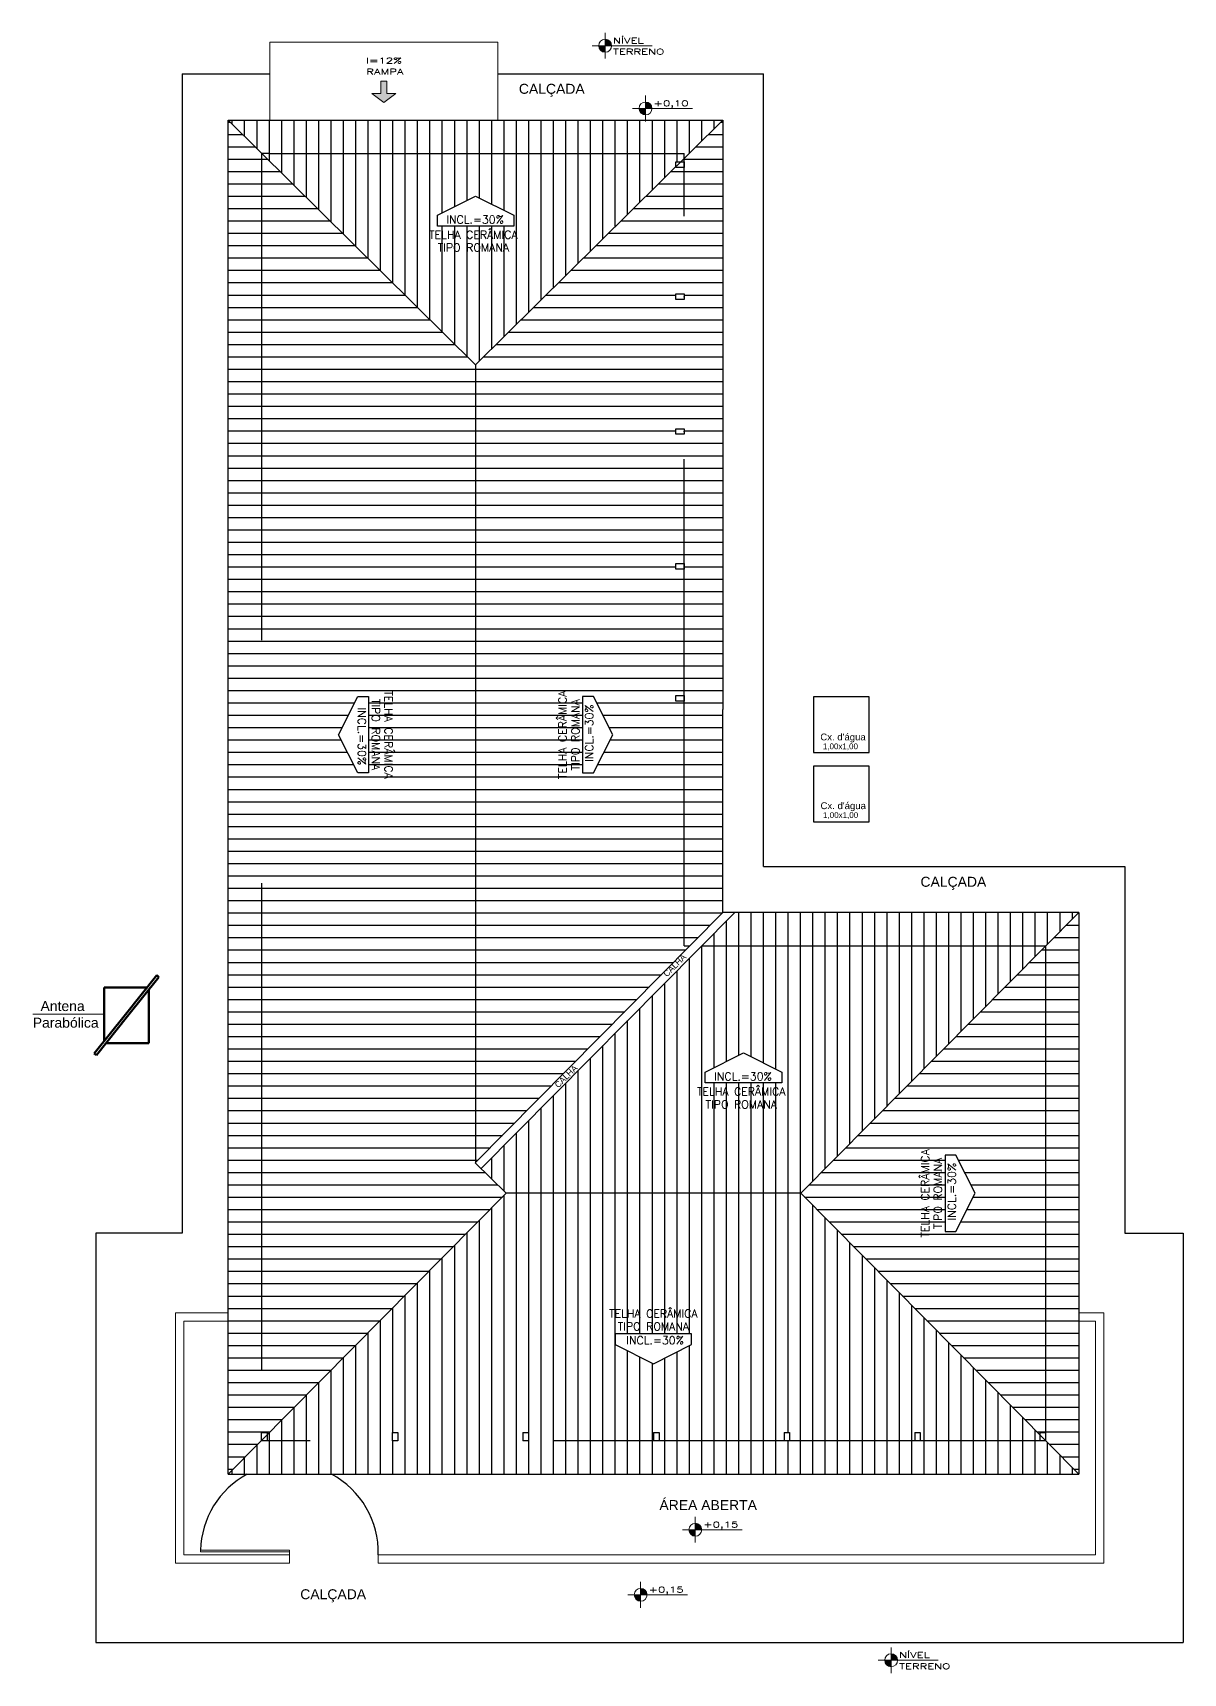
# Model space of a CAD drawing. Extents: x 200.4 to 267.3, y 143.9 to 174.2.
# Drawn here: x 246.58 to 267.28, y 144.73 to 174.23 of the extents above; entities that cross this region are included whole.
import ezdxf
from ezdxf.enums import TextEntityAlignment as Align

# ---------------------------------------------------------------- set-up
doc = ezdxf.new("R2010")
doc.units = 0
doc.header["$LTSCALE"] = 35
doc.linetypes.add('HIDDEN', pattern=[0.375, 0.25, -0.125])
for name, color, linetype in [('01', 1, 'CONTINUOUS'), ('AF-Conexões_detalhe', 9, 'CONTINUOUS'), ('ALVENARIA', 6, 'CONTINUOUS'), ('ALVNARIA', 3, 'HIDDEN')]:
    doc.layers.add(name, color=color, linetype=linetype)
for name, color, linetype, lineweight in [('COTAS', 1, 'CONTINUOUS', 5), ('ESQUADRIAS', 2, 'CONTINUOUS', 18), ('PAREDE', 5, 'CONTINUOUS', 50), ('TEXTO', 2, 'CONTINUOUS', 13)]:
    doc.layers.add(name, color=color, linetype=linetype, lineweight=lineweight)
doc.styles.add('ARQ_COTAS_50', font='romans.shx', dxfattribs={"width": 1.5})
doc.styles.add('ROMANS', font='romans.shx')
doc.styles.get("Standard").update_dxf_attribs({"font": 'ISOCP'})
pattern_1 = [(0, (102.15454, -473.01003), (0, 0.22225), [])]
pattern_2 = [(90, (102.15454, -473.01003), (-0.22225, 1e-17), [])]

msp = doc.modelspace()

# ---------------------------------------------------------------- hatches: boundary and pattern name
at = {"layer": 'ALVENARIA'}
h = msp.add_hatch(dxfattribs=at)
h.set_pattern_fill('LINE', color=256, scale=0.07, angle=90, style=0)
h.set_pattern_definition(pattern_2)
h.paths.add_polyline_path([(258.15, 171.82), (258.15, 171.91), (258.242, 171.91), (258.3, 171.968), (258.3, 172.06), (250.85, 172.06), (250.707, 172.06), (254.55, 168.26)])
h.paths.add_polyline_path([(255.237, 170.949), (255.237, 170.753), (253.863, 170.753), (253.863, 170.949), (254.55, 171.295)], flags=16)
h.paths.add_polyline_path([(259, 172.66), (250.1, 172.66), (250.707, 172.06), (250.85, 172.06), (258.3, 172.06), (258.3, 171.968)])
h.paths.add_polyline_path([(253.953, 170.763), (255.128, 170.763), (255.128, 170.979), (253.953, 170.979)], flags=8)
h.paths.add_polyline_path([(253.751, 170.261), (255.269, 170.261), (255.269, 170.477), (253.751, 170.477)], flags=24)
h.paths.add_polyline_path([(253.572, 170.485), (255.447, 170.485), (255.447, 170.742), (253.572, 170.742)], flags=24)
h = msp.add_hatch(dxfattribs=at)
h.set_pattern_fill('LINE', color=256, scale=0.07, style=0)
h.set_pattern_definition(pattern_1)
h.paths.add_polyline_path([(250.7, 172.067), (250.1, 172.66), (250.1, 148.31), (250.7, 148.916), (250.7, 149.06)])
h.paths.add_polyline_path([(254.55, 168.26), (250.707, 172.06), (250.7, 172.06), (250.7, 149.06), (250.8, 149.06), (250.8, 149.017), (255.1, 153.36), (254.545, 153.91), (254.55, 153.916)])
h.paths.add_polyline_path([(252.429, 162.295), (252.625, 162.295), (252.625, 160.921), (252.429, 160.921), (252.084, 161.608)], flags=16)
h.paths.add_polyline_path([(258.3, 167.01), (258.15, 167.01), (258.15, 167.11), (258.3, 167.11), (258.3, 169.435), (258.15, 169.435), (258.15, 169.535), (258.3, 169.535), (258.3, 171.81), (258.141, 171.81), (254.55, 168.26), (254.55, 153.916), (258.406, 157.81), (258.3, 157.81), (258.3, 162.21), (258.15, 162.21), (258.15, 162.31), (258.3, 162.31), (258.3, 164.585), (258.15, 164.585), (258.15, 164.685), (258.3, 164.685)])
h.paths.add_polyline_path([(256.671, 162.295), (257.017, 161.608), (256.671, 160.921), (256.475, 160.921), (256.475, 162.295)], flags=16)
h.paths.add_polyline_path([(259, 172.66), (258.3, 171.968), (258.3, 157.81), (258.406, 157.81), (259, 158.41), (259, 162.06)])
h.paths.add_polyline_path([(252.871, 162.547), (252.871, 160.673), (253.128, 160.673), (253.128, 162.547)], flags=24)
h.paths.add_polyline_path([(252.647, 162.369), (252.647, 160.851), (252.863, 160.851), (252.863, 162.369)], flags=24)
h.paths.add_polyline_path([(252.398, 162.167), (252.398, 160.991), (252.613, 160.991), (252.613, 162.167)], flags=8)
h.paths.add_polyline_path([(256.703, 161.049), (256.703, 162.224), (256.487, 162.224), (256.487, 161.049)], flags=8)
h.paths.add_polyline_path([(256.454, 160.846), (256.454, 162.364), (256.238, 162.364), (256.238, 160.846)], flags=24)
h.paths.add_polyline_path([(256.229, 160.668), (256.229, 162.542), (255.972, 162.542), (255.972, 160.668)], flags=24)
h.paths.add_polyline_path([(255.923, 155.323), (256.314, 155.709), (256.43, 155.591), (256.039, 155.205)], flags=24)
h.paths.add_polyline_path([(257.877, 157.32), (258.268, 157.706), (258.384, 157.589), (257.993, 157.202)], flags=24)
h = msp.add_hatch(dxfattribs=at)
h.set_pattern_fill('LINE', color=256, scale=0.07, angle=90, style=0)
h.set_pattern_definition(pattern_2)
h.paths.add_polyline_path([(258.617, 157.81), (254.651, 153.805), (255.1, 153.36), (260.4, 153.36), (264.8, 157.804), (264.8, 157.81)])
h.paths.add_polyline_path([(260.057, 155.54), (260.057, 155.344), (258.682, 155.344), (258.682, 155.54), (259.369, 155.885)], flags=16)
h.paths.add_polyline_path([(259.211, 158.41), (258.617, 157.81), (264.806, 157.81), (265.4, 158.41)])
h.paths.add_polyline_path([(260.4, 153.36), (255.1, 153.36), (250.8, 149.017), (250.8, 148.91), (253.05, 148.91), (253.05, 149.06), (253.15, 149.06), (253.15, 148.91), (255.4, 148.91), (255.4, 149.06), (255.5, 149.06), (255.5, 148.91), (257.75, 148.91), (257.75, 149.06), (257.85, 149.06), (257.85, 148.91), (260.1, 148.91), (260.1, 149.06), (260.2, 149.06), (260.2, 148.91), (262.45, 148.91), (262.45, 149.06), (262.55, 149.06), (262.55, 148.91), (264.7, 148.91), (264.7, 149.017)])
h.paths.add_polyline_path([(258.437, 150.835), (258.437, 150.64), (257.75, 150.294), (257.063, 150.64), (257.063, 150.835)], flags=16)
h.paths.add_polyline_path([(250.694, 148.91), (250.1, 148.31), (265.4, 148.31), (264.806, 148.91), (264.7, 148.91)])
h.paths.add_polyline_path([(258.772, 155.354), (259.947, 155.354), (259.947, 155.57), (258.772, 155.57)], flags=8)
h.paths.add_polyline_path([(258.392, 155.075), (260.266, 155.075), (260.266, 155.332), (258.392, 155.332)], flags=24)
h.paths.add_polyline_path([(258.57, 154.851), (260.088, 154.851), (260.088, 155.067), (258.57, 155.067)], flags=24)
h.paths.add_polyline_path([(255.923, 155.323), (256.314, 155.709), (256.43, 155.591), (256.039, 155.205)], flags=25)
h.paths.add_polyline_path([(257.191, 150.608), (258.366, 150.608), (258.366, 150.824), (257.191, 150.824)], flags=8)
h.paths.add_polyline_path([(256.989, 150.857), (258.507, 150.857), (258.507, 151.073), (256.989, 151.073)], flags=24)
h.paths.add_polyline_path([(256.811, 151.081), (258.685, 151.081), (258.685, 151.338), (256.811, 151.338)], flags=24)
h = msp.add_hatch(dxfattribs=at)
h.set_pattern_fill('LINE', color=256, scale=0.07, style=0)
h.set_pattern_definition(pattern_1)
h.paths.add_polyline_path([(264.8, 157.804), (260.4, 153.36), (264.7, 149.017), (264.7, 149.06), (264.8, 149.06)])
h.paths.add_polyline_path([(263.192, 154.048), (263.538, 153.36), (263.192, 152.673), (262.996, 152.673), (262.996, 154.048)], flags=16)
h.paths.add_polyline_path([(265.4, 158.41), (264.8, 157.804), (264.8, 149.06), (264.8, 148.916), (265.4, 148.31)])
h.paths.add_polyline_path([(263.224, 152.801), (263.224, 153.977), (263.008, 153.977), (263.008, 152.801)], flags=8)
h.paths.add_polyline_path([(262.975, 152.599), (262.975, 154.117), (262.759, 154.117), (262.759, 152.599)], flags=24)
h.paths.add_polyline_path([(262.751, 152.421), (262.751, 154.295), (262.494, 154.295), (262.494, 152.421)], flags=24)
at = {"layer": 'TEXTO', "lineweight": -2}
h = msp.add_hatch(color=256, dxfattribs=at)
h.paths.add_polyline_path([(256.881, 174.114), (256.881, 173.998), (256.997, 173.998, 0.414214)])
h.paths.add_polyline_path([(256.881, 173.998), (256.765, 173.998, 0.414214), (256.881, 173.882)])
at = {"layer": 'TEXTO'}
msp.add_hatch(color=256, dxfattribs=at).paths.add_polyline_path([(252.953, 173.363), (252.848, 173.363), (252.848, 173.137), (252.682, 173.137), (252.9, 172.98), (253.118, 173.137), (252.953, 173.137)])
at = {"layer": 'TEXTO', "lineweight": -2}
h = msp.add_hatch(color=256, dxfattribs=at)
h.paths.add_polyline_path([(257.607, 172.986), (257.607, 172.87), (257.723, 172.87, 0.414214)])
h.paths.add_polyline_path([(257.607, 172.87), (257.491, 172.87, 0.414214), (257.607, 172.754)])
h = msp.add_hatch(color=256, dxfattribs=at)
h.paths.add_polyline_path([(258.503, 147.426), (258.503, 147.309), (258.619, 147.309, 0.414214)])
h.paths.add_polyline_path([(258.503, 147.309), (258.387, 147.309, 0.414214), (258.503, 147.193)])
h = msp.add_hatch(color=256, dxfattribs=at)
h.paths.add_polyline_path([(257.519, 146.255), (257.519, 146.139), (257.635, 146.139, 0.414214)])
h.paths.add_polyline_path([(257.519, 146.139), (257.403, 146.139, 0.414214), (257.519, 146.023)])
h = msp.add_hatch(color=256, dxfattribs=at)
h.paths.add_polyline_path([(262.026, 145.078), (262.026, 144.962), (262.142, 144.962, 0.414214)])
h.paths.add_polyline_path([(262.026, 144.962), (261.91, 144.962, 0.414214), (262.026, 144.846)])

# ---------------------------------------------------------------- linework, layer by layer
at = {"layer": '01'}
for start, end in [(118.2398, 178.5679), (358.5679, 61.7602)]:
    msp.add_arc((251.2, 146.9), 1.6, start, end, dxfattribs=at)
at = {"layer": 'AF-Conexões_detalhe'}
for p, q in [((249.27, 173.49), (250.85, 173.49)), ((249.27, 173.49), (249.27, 152.64)), ((254.95, 173.49), (259.73, 173.49)), ((259.73, 159.24), (259.73, 173.49)), ((259.73, 159.24), (266.23, 159.24)), ((266.23, 159.24), (266.23, 152.64)), ((259, 158.41), (254.545, 153.91)), ((259.211, 158.41), (254.651, 153.805)), ((249.27, 152.64), (247.72, 152.64)), ((247.72, 152.64), (247.72, 145.28)), ((266.23, 152.64), (267.28, 152.64)), ((267.28, 152.64), (267.28, 145.28)), ((247.72, 145.28), (267.28, 145.28))]:
    msp.add_line(p, q, dxfattribs=at)
at = {"layer": 'ALVENARIA', "linetype": 'Continuous'}
for p, q in [((254.55, 168.26), (250.1, 172.66)), ((250.1, 148.31), (250.1, 172.66)), ((250.1, 172.66), (259, 172.66)), ((254.55, 168.26), (259, 172.66)), ((259, 172.66), (259, 162.06)), ((254.55, 168.26), (254.55, 153.916)), ((259, 158.41), (259, 162.06)), ((265.4, 158.41), (259, 158.41)), ((265.4, 158.41), (260.4, 153.36)), ((265.4, 158.41), (265.4, 148.31)), ((255.1, 153.36), (254.545, 153.91)), ((255.1, 153.36), (250.1, 148.31)), ((260.4, 153.36), (255.1, 153.36)), ((260.4, 153.36), (265.4, 148.31)), ((250.1, 148.31), (265.4, 148.31))]:
    msp.add_line(p, q, dxfattribs=at)
at = {"layer": 'ALVENARIA', "color": 6}
for points in [[(253.863, 170.753), (253.863, 170.949), (254.55, 171.295), (255.237, 170.949), (255.237, 170.753), (253.863, 170.753)], [(252.625, 160.921), (252.429, 160.921), (252.084, 161.608), (252.429, 162.295), (252.625, 162.295), (252.625, 160.921)], [(256.475, 160.921), (256.671, 160.921), (257.017, 161.608), (256.671, 162.295), (256.475, 162.295), (256.475, 160.921)], [(258.682, 155.344), (258.682, 155.54), (259.369, 155.885), (260.057, 155.54), (260.057, 155.344), (258.682, 155.344)], [(262.996, 152.673), (263.192, 152.673), (263.538, 153.36), (263.192, 154.048), (262.996, 154.048), (262.996, 152.673)], [(257.063, 150.835), (257.063, 150.64), (257.75, 150.294), (258.437, 150.64), (258.437, 150.835), (257.063, 150.835)]]:
    msp.add_lwpolyline(points, dxfattribs=at)
at = {"layer": 'ALVNARIA', "linetype": 'HIDDEN'}
for p, q in [((250.85, 172.06), (250.7, 172.06)), ((250.7, 172.06), (250.7, 149.06)), ((250.85, 172.06), (258.3, 172.06)), ((258.3, 157.81), (258.3, 172.06)), ((258.15, 171.91), (258.3, 171.91)), ((258.15, 171.81), (258.15, 171.91)), ((258.3, 171.81), (258.15, 171.81)), ((258.3, 171.91), (258.3, 171.81)), ((258.15, 169.435), (258.15, 169.535)), ((258.15, 169.535), (258.3, 169.535)), ((258.3, 169.435), (258.15, 169.435)), ((258.3, 169.535), (258.3, 169.435)), ((258.15, 167.01), (258.15, 167.11)), ((258.15, 167.11), (258.3, 167.11)), ((258.3, 167.01), (258.15, 167.01)), ((258.3, 167.11), (258.3, 167.01)), ((258.15, 164.585), (258.15, 164.685)), ((258.15, 164.685), (258.3, 164.685)), ((258.3, 164.685), (258.3, 164.585)), ((258.3, 164.585), (258.15, 164.585)), ((258.15, 162.31), (258.3, 162.31)), ((258.15, 162.21), (258.15, 162.31)), ((258.15, 162.21), (258.15, 162.31)), ((258.15, 162.31), (258.3, 162.31)), ((258.3, 162.31), (258.3, 162.21)), ((258.3, 162.31), (258.3, 162.21)), ((260.63, 162.29), (260.63, 161.29)), ((261.63, 162.29), (260.63, 162.29)), ((261.63, 161.29), (261.63, 162.29)), ((258.3, 162.21), (258.15, 162.21)), ((258.3, 162.21), (258.15, 162.21)), ((260.63, 161.29), (261.63, 161.29)), ((261.63, 161.04), (260.63, 161.04)), ((260.63, 161.04), (260.63, 160.04)), ((261.63, 160.04), (261.63, 161.04)), ((260.63, 160.04), (261.63, 160.04)), ((258.3, 157.81), (258.406, 157.81)), ((258.617, 157.81), (264.8, 157.81)), ((264.8, 157.81), (264.8, 149.06)), ((250.7, 148.91), (250.7, 149.06)), ((250.7, 149.06), (250.8, 149.06)), ((250.8, 149.06), (250.8, 148.91)), ((253.05, 149.06), (253.05, 148.91)), ((253.05, 149.06), (253.15, 149.06)), ((253.15, 149.06), (253.15, 148.91)), ((255.4, 149.06), (255.4, 148.91)), ((255.4, 149.06), (255.5, 149.06)), ((255.5, 149.06), (255.5, 148.91)), ((257.75, 149.06), (257.75, 148.91)), ((257.75, 149.06), (257.85, 149.06)), ((257.85, 149.06), (257.85, 148.91)), ((260.1, 149.06), (260.1, 148.91)), ((260.1, 149.06), (260.2, 149.06)), ((260.2, 149.06), (260.2, 148.91)), ((262.45, 149.06), (262.45, 148.91)), ((262.45, 149.06), (262.55, 149.06)), ((262.55, 149.06), (262.55, 148.91)), ((264.7, 149.06), (264.8, 149.06)), ((264.7, 149.06), (264.7, 148.91)), ((264.8, 149.06), (264.8, 148.91)), ((264.7, 148.91), (250.7, 148.91)), ((250.8, 148.91), (250.7, 148.91)), ((253.15, 148.91), (253.05, 148.91)), ((255.5, 148.91), (255.4, 148.91)), ((257.85, 148.91), (257.75, 148.91)), ((260.2, 148.91), (260.1, 148.91)), ((262.55, 148.91), (262.45, 148.91)), ((264.8, 148.91), (264.7, 148.91))]:
    msp.add_line(p, q, dxfattribs=at)
for p in [(258.3, 171.86), (258.3, 169.485), (258.3, 167.06), (258.3, 164.635)]:
    msp.add_point(p, dxfattribs=at)
at = {"layer": 'COTAS'}
for p, q in [((250.85, 172.66), (250.85, 174.06)), ((254.95, 174.06), (250.85, 174.06)), ((254.95, 172.66), (254.95, 174.06))]:
    msp.add_line(p, q, dxfattribs=at)
at = {"layer": 'ESQUADRIAS'}
for p, q in [((252.848, 173.137), (252.848, 173.363)), ((252.953, 173.363), (252.848, 173.363)), ((252.953, 173.137), (252.953, 173.363)), ((252.9, 172.98), (252.682, 173.137)), ((252.848, 173.137), (252.682, 173.137)), ((253.118, 173.137), (252.9, 172.98)), ((253.118, 173.137), (252.953, 173.137)), ((249.6, 146.91), (249.6, 146.94))]:
    msp.add_line(p, q, dxfattribs=at)
at = {"layer": 'PAREDE'}
for p, q in [((248.251, 156.578), (248.813, 157.28)), ((248.29, 156.546), (248.852, 157.249)), ((248.813, 157.28), (248.852, 157.249)), ((248.638, 157.062), (247.87, 157.062)), ((247.87, 157.062), (247.87, 156.102)), ((248.67, 157.022), (248.67, 156.062)), ((248.251, 156.578), (247.688, 155.875)), ((248.29, 156.546), (247.728, 155.844)), ((247.902, 156.062), (248.67, 156.062)), ((247.688, 155.875), (247.728, 155.844))]:
    msp.add_line(p, q, dxfattribs=at)
at = {"layer": 'TEXTO', "ltscale": 0.01}
for p, q in [((246.584, 156.582), (247.87, 156.582)), ((249.15, 151.21), (249.15, 146.71)), ((250.1, 151.21), (249.15, 151.21)), ((249.3, 151.06), (249.3, 146.86)), ((250.1, 151.06), (249.3, 151.06)), ((265.4, 151.21), (265.85, 151.21)), ((265.4, 151.06), (265.7, 151.06)), ((265.7, 151.06), (265.7, 146.86)), ((265.85, 151.21), (265.85, 146.71)), ((249.6, 146.94), (251.2, 146.94)), ((251.2, 146.94), (251.2, 146.91)), ((249.15, 146.71), (251.2, 146.71)), ((249.3, 146.86), (251.2, 146.86)), ((251.2, 146.91), (249.6, 146.91)), ((251.2, 146.86), (251.2, 146.91)), ((251.2, 146.86), (251.2, 146.71)), ((252.8, 146.86), (252.8, 146.71)), ((252.8, 146.86), (265.7, 146.86)), ((252.8, 146.71), (265.85, 146.71))]:
    msp.add_line(p, q, dxfattribs=at)
at = {"layer": 'TEXTO'}
for points in [[(256.881, 174.231), (256.881, 173.766)], [(256.649, 173.998), (257.726, 173.998)], [(257.607, 173.102), (257.607, 172.638)], [(257.375, 172.87), (258.452, 172.87)], [(258.503, 147.542), (258.503, 147.077)], [(258.271, 147.309), (259.348, 147.309)], [(257.519, 146.371), (257.519, 145.906)], [(257.287, 146.139), (258.364, 146.139)], [(262.026, 145.194), (262.026, 144.729)], [(261.794, 144.962), (262.871, 144.962)]]:
    msp.add_lwpolyline(points, dxfattribs=at)
for centre in [(256.881, 173.998), (257.607, 172.87), (258.503, 147.309), (257.519, 146.139), (262.026, 144.962)]:
    msp.add_circle(centre, 0.116, dxfattribs=at)

# ---------------------------------------------------------------- texts
at = {"layer": 'TEXTO', "color": 7, "style": 'ROMANS'}
for s, height, p in [('INCL.=30%', 0.1439, (254.541, 170.871)), ('TELHA CERÂMICA', 0.14392, (254.51, 170.6)), ('TIPO ROMANA', 0.14392, (254.51, 170.369)), ('INCL.=30%', 0.1439, (259.36, 155.462)), ('TELHA CERÂMICA', 0.14392, (259.329, 155.19)), ('TIPO ROMANA', 0.14392, (259.329, 154.959)), ('TELHA CERÂMICA', 0.14392, (257.748, 151.196)), ('TIPO ROMANA', 0.14392, (257.748, 150.965)), ('INCL.=30%', 0.1439, (257.779, 150.716))]:
    msp.add_text(s, height=height, dxfattribs=at).set_placement(p, align=Align.MIDDLE_CENTER)
for s, height, rotation, p in [('TELHA CERÂMICA', 0.14392, 270, (252.986, 161.61)), ('TELHA CERÂMICA', 0.14392, 90, (256.115, 161.605)), ('INCL.=30%', 0.1439, 270, (252.506, 161.579)), ('TIPO ROMANA', 0.14392, 270, (252.755, 161.61)), ('TIPO ROMANA', 0.14392, 90, (256.346, 161.605)), ('INCL.=30%', 0.1439, 90, (256.595, 161.636)), ('TELHA CERÂMICA', 0.14392, 90, (262.636, 153.358)), ('TIPO ROMANA', 0.14392, 90, (262.867, 153.358)), ('INCL.=30%', 0.1439, 90, (263.116, 153.389))]:
    msp.add_text(s, height=height, rotation=rotation, dxfattribs=at).set_placement(p, align=Align.MIDDLE_CENTER)
at = {"layer": 'TEXTO', "ltscale": 0.01, "attachment_point": 1}
for s, insert, char_height in [('{\\fArial|b0|i0|c0|p34;CALÇADA}', (255.329, 173.313), 0.17941), ("{\\fArial|b0|i0|c0|p34;Cx. d'água}", (260.752, 161.628), 0.12302), ('{\\fArial|b0|i0|c0|p34;1,00x1,00}', (260.797, 161.45), 0.10306), ("{\\fArial|b0|i0|c0|p34;Cx. d'água}", (260.756, 160.392), 0.12302), ('{\\fArial|b0|i0|c0|p34;1,00x1,00}', (260.801, 160.214), 0.10306), ('{\\fArial|b0|i0|c0|p34;CALÇADA}', (262.554, 159.052), 0.17941), ('{\\fArial|b0|i0|c0|p34;  Antena\\PParabólica}', (246.584, 156.817), 0.17941), ('{\\fArial|b0|i0|c0|p34;ÁREA ABERTA}', (257.857, 147.843), 0.17941), ('{\\fArial|b0|i0|c0|p34;CALÇADA}', (251.396, 146.239), 0.17941)]:
    msp.add_mtext(s, dxfattribs=dict(at, insert=insert, char_height=char_height))
at = {"layer": 'TEXTO', "ltscale": 0.01, "char_height": 0.10801, "attachment_point": 1, "rotation": 44.649}
for insert in [(257.915, 157.32), (255.961, 155.323)]:
    msp.add_mtext('{\\fArial|b0|i0|c0|p34;CALHA}', dxfattribs=dict(at, insert=insert))
at = {"layer": 'TEXTO', "style": 'ARQ_COTAS_50', "width": 1.5}
for tag, p in [('NÍVEL', (257.023, 174.04)), ('I=12%', (252.581, 173.68)), ('TERRENO', (257.023, 173.84)), ('RAMPA', (252.584, 173.481)), ('+0,10', (257.75, 172.912)), ('+0,15', (258.645, 147.351)), ('+0,15', (257.662, 146.18)), ('TERRENO', (262.169, 144.803)), ('NÍVEL', (262.169, 145.003))]:
    msp.add_attdef(tag, p, 'NÍVEL', height=0.1022, dxfattribs=at)

doc.saveas('drawing.dxf')
